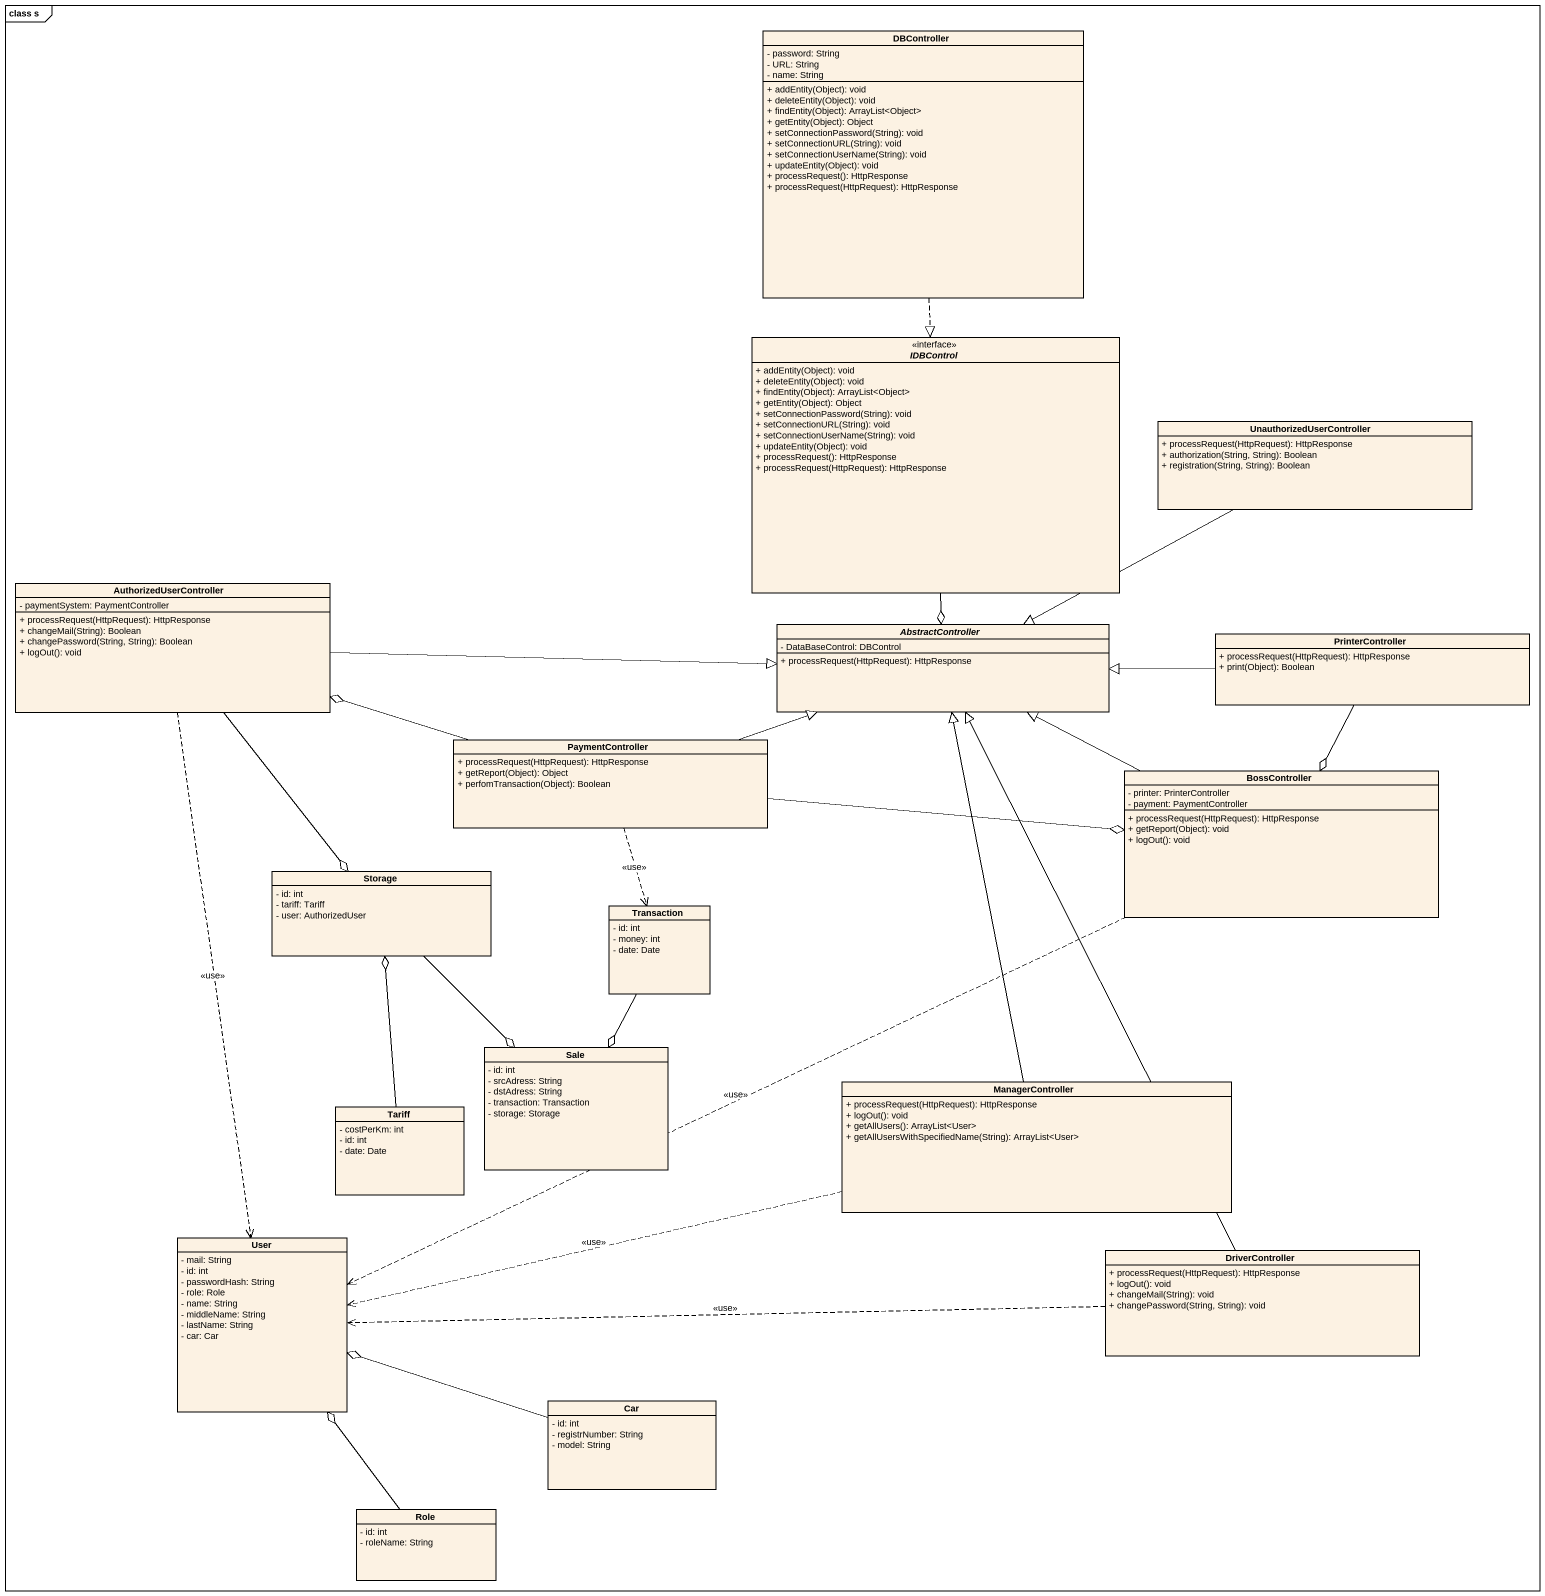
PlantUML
@startuml
mainframe class s
hide circle
hide empty members
skinparam classAttributeIconSize 0
class DBController {
  - password: String
  - URL: String
  - name: String
  + addEntity(Object): void
  + deleteEntity(Object): void
  + findEntity(Object): ArrayList<Object>
  + getEntity(Object): Object
  + setConnectionPassword(String): void
  + setConnectionURL(String): void
  + setConnectionUserName(String): void
  + updateEntity(Object): void
  + processRequest(): HttpResponse
  + processRequest(HttpRequest): HttpResponse
}
interface IDBControl {
  + addEntity(Object): void
  + deleteEntity(Object): void
  + findEntity(Object): ArrayList<Object>
  + getEntity(Object): Object
  + setConnectionPassword(String): void
  + setConnectionURL(String): void
  + setConnectionUserName(String): void
  + updateEntity(Object): void
  + processRequest(): HttpResponse
  + processRequest(HttpRequest): HttpResponse
}
class UnauthorizedUserController {
  + processRequest(HttpRequest): HttpResponse
  + authorization(String, String): Boolean
  + registration(String, String): Boolean
}
class AuthorizedUserController {
  - paymentSystem: PaymentController
  + processRequest(HttpRequest): HttpResponse
  + changeMail(String): Boolean
  + changePassword(String, String): Boolean
  + logOut(): void
}
abstract class AbstractController {
  - DataBaseControl: DBControl
  + processRequest(HttpRequest): HttpResponse
}
class PrinterController {
  + processRequest(HttpRequest): HttpResponse
  + print(Object): Boolean
}
class PaymentController {
  + processRequest(HttpRequest): HttpResponse
  + getReport(Object): Object
  + perfomTransaction(Object): Boolean
}
class BossController {
  - printer: PrinterController
  - payment: PaymentController
  + processRequest(HttpRequest): HttpResponse
  + getReport(Object): void
  + logOut(): void
}
class "Storage" as Storage_ {
  - id: int
  - tariff: Tariff
  - user: AuthorizedUser
}
class Transaction {
  - id: int
  - money: int
  - date: Date
}
class Sale {
  - id: int
  - srcAdress: String
  - dstAdress: String
  - transaction: Transaction
  - storage: Storage
}
class ManagerController {
  + processRequest(HttpRequest): HttpResponse
  + logOut(): void
  + getAllUsers(): ArrayList<User>
  + getAllUsersWithSpecifiedName(String): ArrayList<User>
}
class Tariff {
  - costPerKm: int
  - id: int
  - date: Date
}
class User {
  - mail: String
  - id: int
  - passwordHash: String
  - role: Role
  - name: String
  - middleName: String
  - lastName: String
  - car: Car
}
class DriverController {
  + processRequest(HttpRequest): HttpResponse
  + logOut(): void
  + changeMail(String): void
  + changePassword(String, String): void
}
class Car {
  - id: int
  - registrNumber: String
  - model: String
}
class Role {
  - id: int
  - roleName: String
}
DBController ..|> IDBControl
IDBControl --o AbstractController
UnauthorizedUserController -left-|> AbstractController
AuthorizedUserController -right-|> AbstractController
AuthorizedUserController --o Storage_
AuthorizedUserController ..> User : <<use>>
PrinterController -left-|> AbstractController
PrinterController --o BossController
PaymentController -left-o AuthorizedUserController
PaymentController -right-|> AbstractController
PaymentController -right-o BossController
PaymentController ..> Transaction : <<use>>
BossController -left-|> AbstractController
BossController .left.> User : <<use>>
Storage_ --o Sale
Transaction --o Sale
ManagerController -up-|> AbstractController
ManagerController .left.> User : <<use>>
Tariff -up-o Storage_
DriverController -up-|> AbstractController
DriverController .left.> User : <<use>>
Car -left-o User
Role -up-o User
@enduml
